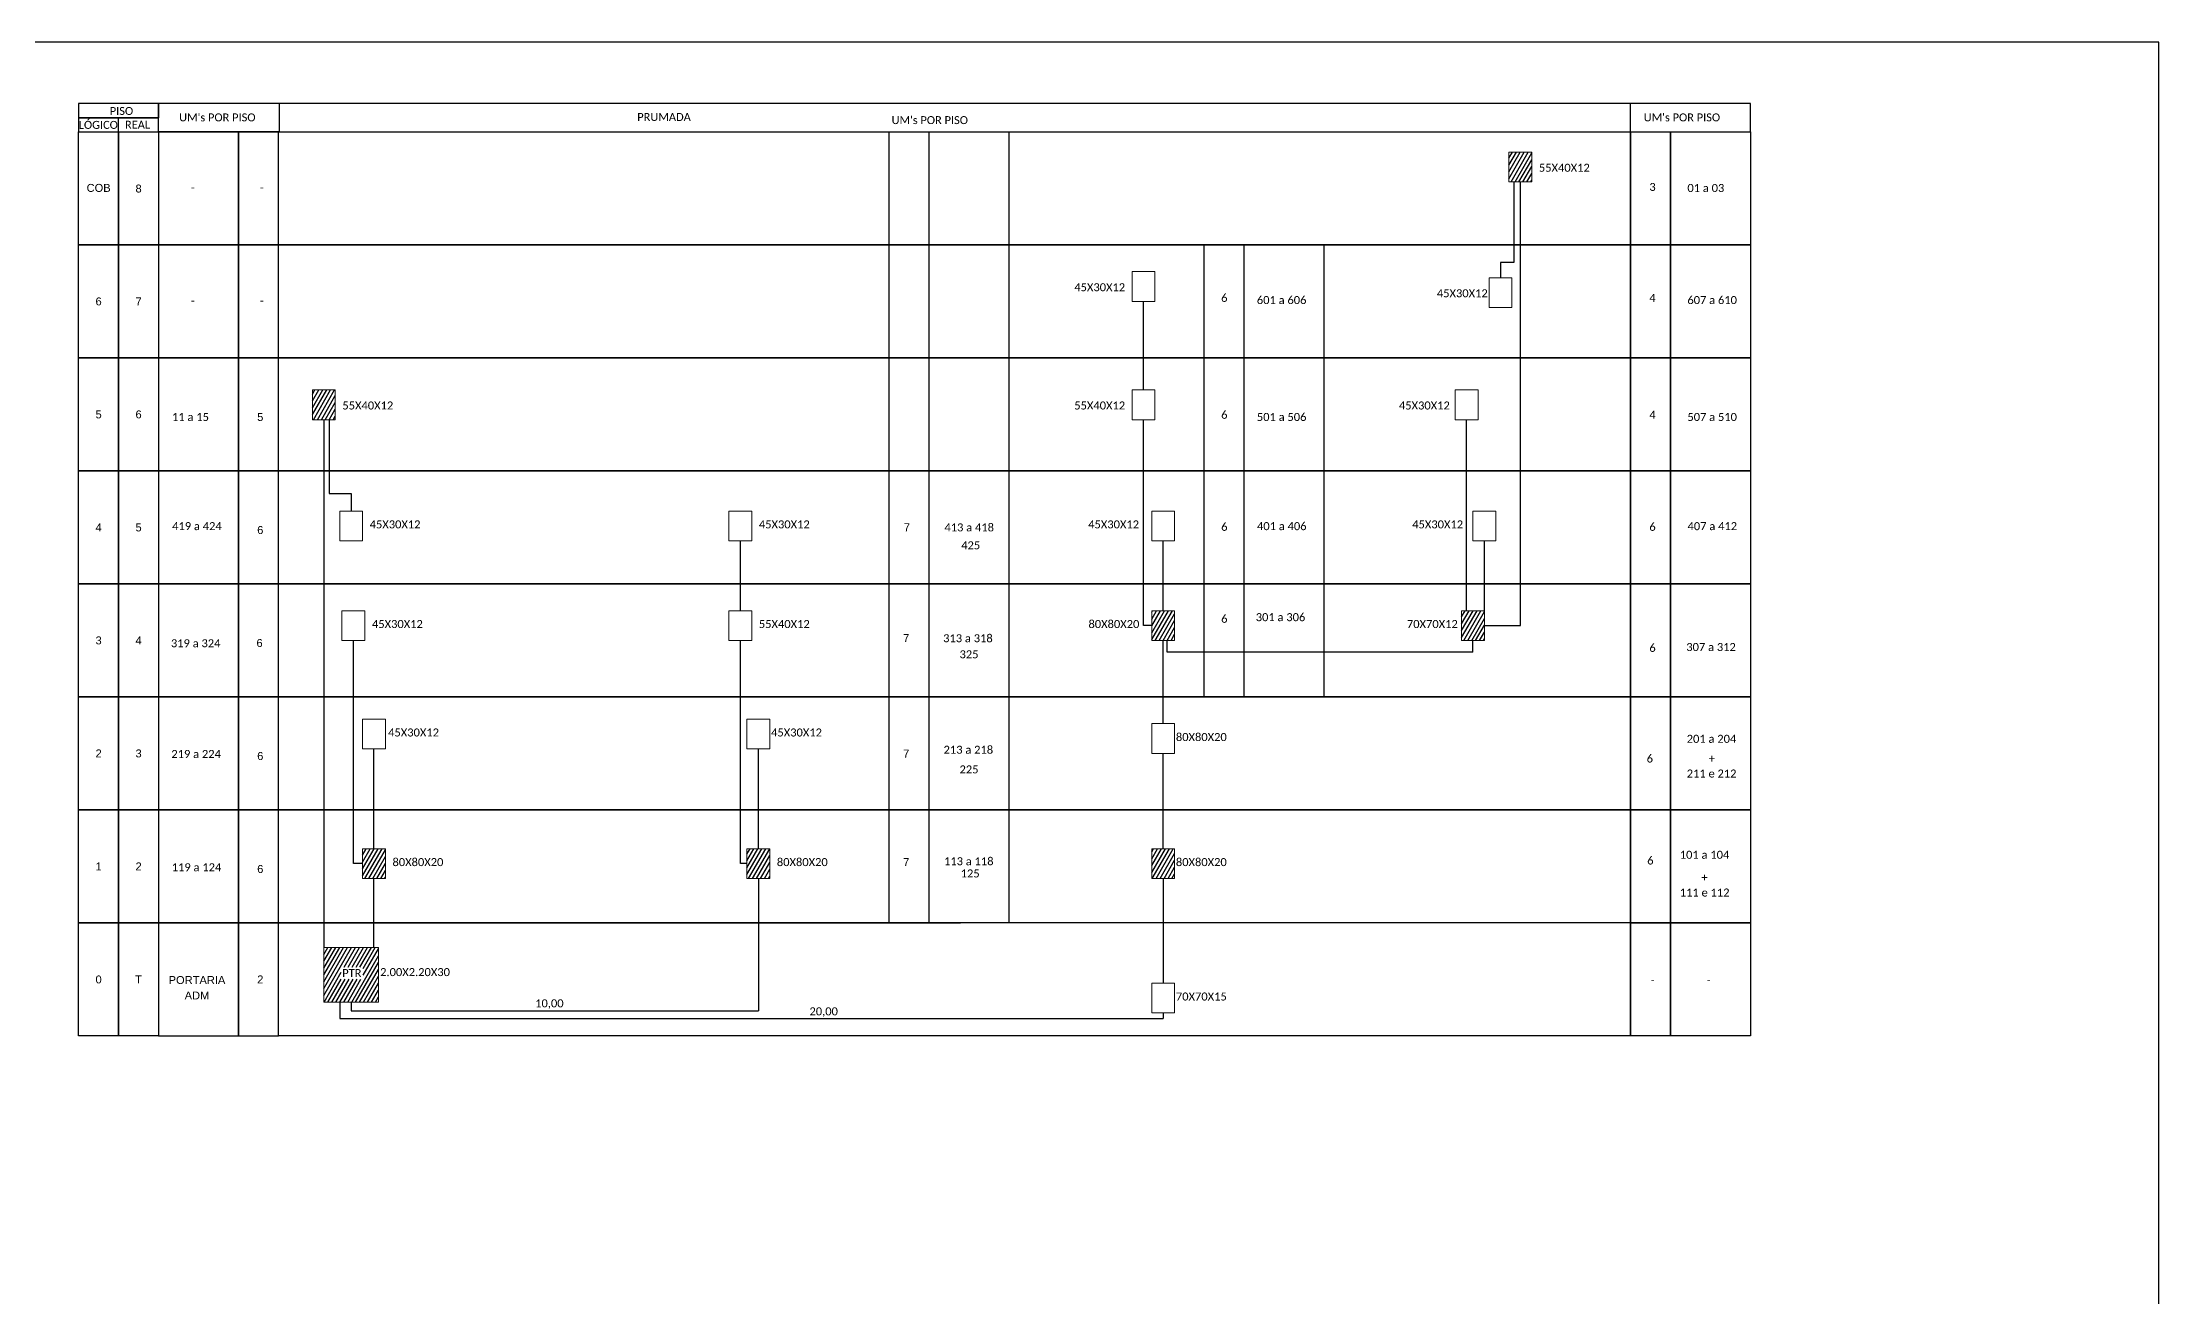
# Model space of a CAD drawing. Header units: metres. Extents: x -357 to 1409, y -312 to 282.
# Drawn here: x -6.3 to 484, y -8.6 to 282.2 of the extents above; entities that cross this region are included whole.
import ezdxf
from ezdxf.enums import TextEntityAlignment as Align

# ---------------------------------------------------------------- set-up
doc = ezdxf.new("R2010")
doc.units = ezdxf.units.M
doc.styles.add('ARIAL', font='arial.ttf')
doc.styles.add('WMF-Calibri0', font='calibri.ttf')

msp = doc.modelspace()

# ---------------------------------------------------------------- hatches: boundary and pattern name
h = msp.add_hatch()
h.set_pattern_fill('ANSI31', color=1, scale=0.25, angle=15, style=0)
h.paths.add_polyline_path([(338.77, 256.73), (333.48, 256.73), (333.48, 249.84), (338.77, 249.84)])
h = msp.add_hatch()
h.set_pattern_fill('ANSI31', color=1, scale=0.25, angle=15, style=0)
h.paths.add_polyline_path([(56.28, 194.73), (61.57, 194.73), (61.57, 201.63), (56.28, 201.63)])
h = msp.add_hatch()
h.set_pattern_fill('ANSI31', color=1, scale=0.25, angle=15, style=0)
h.paths.add_polyline_path([(256.02, 150.45), (250.72, 150.45), (250.72, 143.56), (256.02, 143.56)])
h = msp.add_hatch()
h.set_pattern_fill('ANSI31', color=1, scale=0.25, angle=15, style=0)
h.paths.add_polyline_path([(327.79, 150.45), (322.49, 150.45), (322.49, 143.56), (327.79, 143.56)])
h = msp.add_hatch()
h.set_pattern_fill('ANSI31', color=1, scale=0.25, angle=15, style=0)
h.paths.add_polyline_path([(67.89, 91.82), (67.89, 88.37), (73.19, 88.37), (73.19, 95.27), (67.89, 95.27)])
h = msp.add_hatch()
h.set_pattern_fill('ANSI31', color=1, scale=0.25, angle=15, style=0)
h.paths.add_polyline_path([(162.24, 88.37), (162.24, 95.27), (156.94, 95.27), (156.94, 88.37)])
h = msp.add_hatch()
h.set_pattern_fill('ANSI31', color=1, scale=0.25, angle=15, style=0)
h.paths.add_polyline_path([(256.02, 95.27), (250.72, 95.27), (250.72, 88.37), (256.02, 88.37)])
h.paths.add_polyline_path([(255.97, 90.75), (268.59, 90.75), (268.59, 93.58), (255.97, 93.58)], flags=9)

# ---------------------------------------------------------------- linework, layer by layer
for p, q in [((2.12, 261.43), (11.38, 261.43)), ((2.12, 235.24), (2.12, 261.43)), ((11.38, 261.43), (20.64, 261.43)), ((11.38, 235.24), (11.38, 261.43)), ((11.38, 261.43), (11.38, 235.24)), ((39.15, 261.43), (20.64, 261.43)), ((20.64, 261.43), (20.64, 235.24)), ((20.64, 261.43), (20.64, 235.24)), ((48.41, 261.43), (39.15, 261.43)), ((39.15, 261.43), (39.15, 235.24)), ((39.15, 235.24), (39.15, 261.43)), ((48.41, 235.24), (48.41, 261.43)), ((48.41, 261.43), (361.65, 261.43)), ((48.41, 235.24), (48.41, 261.43)), ((361.65, 261.43), (370.91, 261.43)), ((361.65, 235.24), (361.65, 261.43)), ((361.65, 261.43), (361.65, 235.24)), ((370.91, 261.43), (389.43, 261.43)), ((370.91, 235.24), (370.91, 261.43)), ((370.91, 261.43), (370.91, 235.24)), ((389.43, 261.43), (389.43, 235.24)), ((11.38, 235.24), (2.12, 235.24)), ((20.64, 235.24), (11.38, 235.24)), ((20.64, 235.24), (39.15, 235.24)), ((39.15, 235.24), (48.41, 235.24)), ((361.65, 235.24), (48.41, 235.24)), ((370.91, 235.24), (361.65, 235.24)), ((389.43, 235.24), (370.91, 235.24)), ((2.12, 104.26), (11.38, 104.26)), ((2.12, 78.07), (2.12, 104.26)), ((11.38, 104.26), (20.64, 104.26)), ((11.38, 78.07), (11.38, 104.26)), ((11.38, 104.26), (11.38, 78.07)), ((39.15, 104.26), (20.64, 104.26)), ((20.64, 104.26), (20.64, 78.07)), ((20.64, 104.26), (20.64, 78.07)), ((48.41, 104.26), (39.15, 104.26)), ((39.15, 104.26), (39.15, 78.07)), ((39.15, 78.07), (39.15, 104.26)), ((48.41, 78.07), (48.41, 104.26)), ((48.41, 104.26), (361.65, 104.26)), ((48.41, 78.07), (48.41, 104.26)), ((361.65, 104.26), (370.91, 104.26)), ((361.65, 78.07), (361.65, 104.26)), ((361.65, 104.26), (361.65, 78.07)), ((370.91, 104.26), (370.91, 78.07)), ((370.91, 104.26), (389.43, 104.26)), ((370.91, 78.07), (370.91, 104.26)), ((389.43, 104.26), (389.43, 78.07)), ((2.12, 78.07), (11.38, 78.07)), ((2.12, 51.87), (2.12, 78.07)), ((11.38, 78.07), (2.12, 78.07)), ((11.38, 78.07), (20.64, 78.07)), ((11.38, 51.87), (11.38, 78.07)), ((11.38, 78.07), (11.38, 51.87)), ((20.64, 78.07), (11.38, 78.07)), ((39.15, 78.07), (20.64, 78.07)), ((20.64, 78.07), (20.64, 51.87)), ((20.64, 78.07), (20.64, 51.87)), ((20.64, 78.07), (39.15, 78.07)), ((48.41, 78.07), (39.15, 78.07)), ((39.15, 78.07), (39.15, 51.87)), ((39.15, 51.87), (39.15, 78.07)), ((39.15, 78.07), (48.41, 78.07)), ((48.41, 51.87), (48.41, 78.07)), ((48.41, 51.87), (48.41, 78.07)), ((48.41, 78.07), (206.43, 78.07)), ((361.65, 78.07), (48.41, 78.07)), ((361.65, 78.07), (370.91, 78.07)), ((361.65, 51.87), (361.65, 78.07)), ((361.65, 78.07), (361.65, 51.87)), ((370.91, 78.07), (361.65, 78.07)), ((370.91, 78.07), (389.43, 78.07)), ((370.91, 51.87), (370.91, 78.07)), ((370.91, 78.07), (370.91, 51.87)), ((389.43, 78.07), (370.91, 78.07)), ((389.43, 78.07), (389.43, 51.87)), ((11.38, 51.87), (2.12, 51.87)), ((20.64, 51.87), (11.38, 51.87)), ((20.64, 51.87), (39.15, 51.87)), ((39.15, 51.87), (48.41, 51.87)), ((361.65, 51.87), (48.41, 51.87)), ((370.91, 51.87), (361.65, 51.87)), ((389.43, 51.87), (370.91, 51.87))]:
    msp.add_line(p, q)
at = {"color": 1, "lineweight": 0}
for p, q in [((333.48, 256.73), (338.77, 256.73)), ((333.48, 249.84), (333.48, 256.73)), ((338.77, 256.73), (338.77, 249.84)), ((338.77, 249.84), (333.48, 249.84)), ((56.28, 201.63), (61.57, 201.63)), ((56.28, 194.73), (56.28, 201.63)), ((61.57, 201.63), (61.57, 194.73)), ((61.57, 194.73), (56.28, 194.73)), ((250.72, 150.45), (256.02, 150.45)), ((250.72, 143.56), (250.72, 150.45)), ((256.02, 150.45), (256.02, 143.56)), ((322.49, 150.45), (327.79, 150.45)), ((322.49, 143.56), (322.49, 150.45)), ((327.79, 150.45), (327.79, 143.56)), ((256.02, 143.56), (250.72, 143.56)), ((327.79, 143.56), (322.49, 143.56)), ((67.89, 95.27), (73.19, 95.27)), ((67.89, 88.37), (67.89, 95.27)), ((73.19, 95.27), (73.19, 88.37)), ((156.94, 95.27), (162.24, 95.27)), ((156.94, 88.37), (156.94, 95.27)), ((162.24, 95.27), (162.24, 88.37)), ((250.72, 95.27), (256.02, 95.27)), ((250.72, 88.37), (250.72, 95.27)), ((256.02, 95.27), (256.02, 88.37)), ((73.19, 88.37), (67.89, 88.37)), ((162.24, 88.37), (156.94, 88.37)), ((256.02, 88.37), (250.72, 88.37)), ((58.93, 72.38), (71.57, 72.38)), ((58.93, 59.73), (58.93, 72.38)), ((71.57, 72.38), (71.57, 59.73)), ((71.57, 59.73), (58.93, 59.73))]:
    msp.add_line(p, q, dxfattribs=at)
at = {"color": 0, "lineweight": 0}
for p, q in [((246.16, 229.04), (251.45, 229.04)), ((246.16, 222.14), (246.16, 229.04)), ((251.45, 229.04), (251.45, 222.14)), ((328.87, 227.63), (334.17, 227.63)), ((328.87, 220.74), (328.87, 227.63)), ((334.17, 227.63), (334.17, 220.74)), ((251.45, 222.14), (246.16, 222.14)), ((334.17, 220.74), (328.87, 220.74)), ((246.16, 201.63), (251.45, 201.63)), ((246.16, 194.73), (246.16, 201.63)), ((251.45, 201.63), (251.45, 194.73)), ((321.02, 201.63), (326.32, 201.63)), ((321.02, 194.73), (321.02, 201.63)), ((326.32, 201.63), (326.32, 194.73)), ((251.45, 194.73), (246.16, 194.73)), ((326.32, 194.73), (321.02, 194.73)), ((62.6, 173.55), (67.9, 173.55)), ((62.6, 166.65), (62.6, 173.55)), ((67.9, 173.55), (67.9, 166.65)), ((152.77, 173.55), (158.07, 173.55)), ((152.77, 166.65), (152.77, 173.55)), ((158.07, 173.55), (158.07, 166.65)), ((250.72, 173.55), (256.02, 173.55)), ((250.72, 166.65), (250.72, 173.55)), ((256.02, 173.55), (256.02, 166.65)), ((325.14, 173.55), (330.44, 173.55)), ((325.14, 166.65), (325.14, 173.55)), ((330.44, 173.55), (330.44, 166.65)), ((67.9, 166.65), (62.6, 166.65)), ((158.07, 166.65), (152.77, 166.65)), ((256.02, 166.65), (250.72, 166.65)), ((330.44, 166.65), (325.14, 166.65)), ((63.13, 150.45), (68.43, 150.45)), ((63.13, 143.56), (63.13, 150.45)), ((68.43, 150.45), (68.43, 143.56)), ((152.77, 150.45), (158.07, 150.45)), ((152.77, 143.56), (152.77, 150.45)), ((158.07, 150.45), (158.07, 143.56)), ((68.43, 143.56), (63.13, 143.56)), ((158.07, 143.56), (152.77, 143.56)), ((67.89, 125.31), (73.19, 125.31)), ((67.89, 118.41), (67.89, 125.31)), ((73.19, 125.31), (73.19, 118.41)), ((156.94, 125.31), (162.24, 125.31)), ((156.94, 118.41), (156.94, 125.31)), ((162.24, 125.31), (162.24, 118.41)), ((250.72, 124.26), (256.02, 124.26)), ((250.72, 117.36), (250.72, 124.26)), ((256.02, 124.26), (256.02, 117.36)), ((73.19, 118.41), (67.89, 118.41)), ((162.24, 118.41), (156.94, 118.41)), ((256.02, 117.36), (250.72, 117.36)), ((250.72, 64.1), (256.02, 64.1)), ((250.72, 57.21), (250.72, 64.1)), ((256.02, 64.1), (256.02, 57.21)), ((256.02, 57.21), (250.72, 57.21))]:
    msp.add_line(p, q, dxfattribs=at)
at = {"color": 3}
for p, q in [((58.93, 194.73), (58.93, 72.38)), ((60.14, 194.73), (60.14, 177.61)), ((60.14, 177.61), (65.25, 177.61)), ((65.25, 177.61), (65.25, 173.55)), ((65.78, 91.82), (65.78, 143.56)), ((70.54, 95.27), (70.54, 118.41)), ((67.89, 91.82), (65.78, 91.82)), ((70.54, 72.38), (70.54, 88.37)), ((65.25, 59.73), (65.25, 57.68)), ((65.25, 57.68), (159.59, 57.68))]:
    msp.add_line(p, q, dxfattribs=at)
at = {"color": 1, "linetype": 'Continuous'}
for p, q in [((58.93, 72.36), (58.93, 72.38)), ((58.93, 70.78), (59.85, 72.38)), ((58.93, 69.19), (60.77, 72.38)), ((58.93, 67.6), (61.68, 72.38)), ((58.93, 66.01), (62.6, 72.38)), ((58.93, 64.43), (63.52, 72.38)), ((58.93, 62.84), (64.43, 72.38)), ((58.93, 61.25), (65.35, 72.38)), ((63.63, 67.82), (66.27, 72.38)), ((64.55, 67.82), (67.18, 72.38)), ((65.38, 59.73), (71.57, 70.45)), ((65.47, 67.82), (68.1, 72.38)), ((66.3, 59.73), (71.57, 68.86)), ((66.38, 67.82), (69.02, 72.38)), ((67.3, 67.82), (69.93, 72.38)), ((68.05, 67.52), (70.85, 72.38)), ((68.05, 65.94), (71.57, 72.04)), ((58.97, 59.73), (62.96, 66.65)), ((59.88, 59.73), (62.96, 65.06)), ((60.8, 59.73), (63.86, 65.04)), ((61.72, 59.73), (64.78, 65.04)), ((62.63, 59.73), (65.69, 65.04)), ((63.55, 59.73), (66.61, 65.04)), ((64.46, 59.73), (67.53, 65.04)), ((67.21, 59.73), (71.57, 67.28)), ((68.13, 59.73), (71.57, 65.69)), ((69.05, 59.73), (71.57, 64.1)), ((69.96, 59.73), (71.57, 62.51)), ((70.88, 59.73), (71.57, 60.93))]:
    msp.add_line(p, q, dxfattribs=at)
at = {"color": 7}
msp.add_lwpolyline([(-357, -311.79), (484, -311.79), (484, 282.21), (-357, 282.21)], close=True, dxfattribs=at)
at = {"color": 0}
for points in [[(2.12, 264.72), (20.64, 264.72), (20.64, 268.01), (2.12, 268.01)], [(2.12, 261.43), (20.64, 261.43), (20.64, 264.72), (2.12, 264.72)]]:
    msp.add_lwpolyline(points, close=True, dxfattribs=at)
for points in [[(20.64, 261.43), (389.43, 261.43), (389.43, 268.01), (20.64, 268.01), (20.64, 268.01), (20.64, 264.72)], [(48.68, 261.43), (48.68, 268.01)], [(361.64, 261.43), (361.64, 268.01)], [(11.38, 261.43), (11.38, 264.72)], [(189.83, 261.43), (189.83, 78.07)], [(199.08, 261.43), (199.08, 78.07)], [(217.6, 261.43), (217.6, 78.07)], [(262.81, 235.24), (262.81, 130.46)], [(272.07, 235.24), (272.07, 130.46)], [(290.58, 235.24), (290.58, 130.46)], [(217.6, 222.14), (217.6, 78.07)], [(290.58, 222.14), (290.58, 130.46)]]:
    msp.add_lwpolyline(points)
at = {"color": 3}
for points in [[(327.79, 147), (336.13, 147), (336.13, 249.84)], [(334.61, 249.84), (334.61, 231.2), (331.52, 231.2), (331.52, 227.63)], [(248.81, 201.63), (248.81, 222.14)], [(250.72, 147), (248.81, 147), (248.81, 194.73)], [(323.67, 150.45), (323.67, 194.73)], [(155.42, 150.45), (155.42, 166.65)], [(253.37, 150.45), (253.37, 166.65)], [(327.79, 150.45), (327.79, 166.65)], [(156.94, 91.82), (155.42, 91.82), (155.42, 143.56)], [(253.37, 124.26), (253.37, 143.56)], [(325.14, 140.8), (254.29, 140.8), (254.29, 143.56)], [(325.14, 140.8), (325.14, 143.56)], [(159.59, 95.27), (159.59, 118.41)], [(253.37, 95.27), (253.37, 117.36)], [(159.59, 88.37), (159.59, 57.68)], [(253.37, 88.37), (253.37, 64.1)], [(62.63, 59.73), (62.63, 55.88), (253.37, 55.88)], [(253.37, 57.21), (253.37, 55.88)]]:
    msp.add_lwpolyline(points, dxfattribs=at)
for points in [[(2.12, 235.24), (11.38, 235.24), (11.38, 209.04), (2.12, 209.04)], [(11.38, 235.24), (20.64, 235.24), (20.64, 209.04), (11.38, 209.04)], [(39.15, 235.24), (20.64, 235.24), (20.64, 209.04), (39.15, 209.04)], [(48.41, 235.24), (39.15, 235.24), (39.15, 209.04), (48.41, 209.04)], [(48.41, 235.24), (361.65, 235.24), (361.65, 209.04), (48.41, 209.04)], [(361.65, 235.24), (370.91, 235.24), (370.91, 209.04), (361.65, 209.04)], [(370.91, 235.24), (389.43, 235.24), (389.43, 209.04), (370.91, 209.04)], [(2.12, 209.04), (11.38, 209.04), (11.38, 182.85), (2.12, 182.85)], [(11.38, 209.04), (20.64, 209.04), (20.64, 182.85), (11.38, 182.85)], [(39.15, 209.04), (20.64, 209.04), (20.64, 182.85), (39.15, 182.85)], [(48.41, 209.04), (39.15, 209.04), (39.15, 182.85), (48.41, 182.85)], [(48.41, 209.04), (361.65, 209.04), (361.65, 182.85), (48.41, 182.85)], [(361.65, 209.04), (370.91, 209.04), (370.91, 182.85), (361.65, 182.85)], [(370.91, 209.04), (389.43, 209.04), (389.43, 182.85), (370.91, 182.85)], [(2.12, 182.85), (11.38, 182.85), (11.38, 156.65), (2.12, 156.65)], [(11.38, 182.85), (20.64, 182.85), (20.64, 156.65), (11.38, 156.65)], [(39.15, 182.85), (20.64, 182.85), (20.64, 156.65), (39.15, 156.65)], [(48.41, 182.85), (39.15, 182.85), (39.15, 156.65), (48.41, 156.65)], [(48.41, 182.85), (361.65, 182.85), (361.65, 156.65), (48.41, 156.65)], [(361.65, 182.85), (370.91, 182.85), (370.91, 156.65), (361.65, 156.65)], [(370.91, 182.85), (389.43, 182.85), (389.43, 156.65), (370.91, 156.65)], [(2.12, 156.65), (11.38, 156.65), (11.38, 130.46), (2.12, 130.46)], [(11.38, 156.65), (20.64, 156.65), (20.64, 130.46), (11.38, 130.46)], [(39.15, 156.65), (20.64, 156.65), (20.64, 130.46), (39.15, 130.46)], [(48.41, 156.65), (39.15, 156.65), (39.15, 130.46), (48.41, 130.46)], [(48.41, 156.65), (361.65, 156.65), (361.65, 130.46), (48.41, 130.46)], [(361.65, 156.65), (370.91, 156.65), (370.91, 130.46), (361.65, 130.46)], [(370.91, 156.65), (389.43, 156.65), (389.43, 130.46), (370.91, 130.46)], [(2.12, 130.46), (11.38, 130.46), (11.38, 104.26), (2.12, 104.26)], [(11.38, 130.46), (20.64, 130.46), (20.64, 104.26), (11.38, 104.26)], [(39.15, 130.46), (20.64, 130.46), (20.64, 104.26), (39.15, 104.26)], [(48.41, 130.46), (39.15, 130.46), (39.15, 104.26), (48.41, 104.26)], [(48.41, 130.46), (361.65, 130.46), (361.65, 104.26), (48.41, 104.26)], [(361.65, 130.46), (370.91, 130.46), (370.91, 104.26), (361.65, 104.26)], [(370.91, 130.46), (389.43, 130.46), (389.43, 104.26), (370.91, 104.26)]]:
    msp.add_lwpolyline(points, close=True)

# ---------------------------------------------------------------- texts
at = {"color": 0, "style": 'WMF-Calibri0'}
for s, p in [('     PISO', (6.09, 265.37)), ("UM's POR PISO", (25.4, 263.88)), ('PRUMADA', (131.53, 263.98)), ("UM's POR PISO", (190.45, 263.25)), ("UM's POR PISO", (364.7, 263.88)), ('  LÓGICO', (0.85, 262.15)), ('    REAL', (10.26, 262.19))]:
    msp.add_text(s, height=1.84, dxfattribs=at).set_placement(p)
at = {"style": 'WMF-Calibri0'}
for s, height, p in [('55X40X12', 1.854, (340.42, 252.2)), ('-', 1.85, (28.16, 247.61)), ('-', 1.85, (44.13, 247.61)), ('3', 1.85, (366.01, 247.76)), ('01 a 03', 1.854, (374.82, 247.51)), ('45X30X12', 1.854, (232.78, 224.5)), ('-', 1.85, (28.16, 221.38)), ('-', 1.85, (44.13, 221.38)), ('6', 1.85, (266.81, 222.04)), ('601 a 606', 1.854, (275.08, 221.53)), ('45X30X12', 1.854, (316.78, 223.1)), ('4', 1.85, (366.01, 222.04)), ('607 a 610', 1.854, (374.82, 221.53)), ('11 a 15', 1.854, (23.76, 194.43)), ('55X40X12', 1.854, (63.22, 197.09)), ('55X40X12', 1.854, (232.78, 197.09)), ('6', 1.85, (266.81, 194.94)), ('501 a 506', 1.854, (275.08, 194.43)), ('45X30X12', 1.854, (307.99, 197.09)), ('4', 1.85, (366.01, 194.94)), ('507 a 510', 1.854, (374.82, 194.43)), ('419 a 424', 1.854, (23.79, 169.12)), ('45X30X12', 1.854, (69.54, 169.53)), ('45X30X12', 1.854, (159.71, 169.53)), ('413 a 418', 1.854, (202.7, 168.83)), ('45X30X12', 1.854, (236, 169.53)), ('6', 1.85, (266.81, 168.97)), ('401 a 406', 1.854, (275.11, 169.12)), ('45X30X12', 1.854, (311.07, 169.53)), ('6', 1.85, (366.01, 168.97)), ('407 a 412', 1.854, (374.85, 169.12)), ('425', 1.854, (206.59, 164.68)), ('45X30X12', 1.854, (70.08, 146.43)), ('55X40X12', 1.854, (159.71, 146.43)), ('80X80X20', 1.854, (236.07, 146.43)), ('6', 1.85, (266.81, 147.65)), ('301 a 306', 1.854, (274.82, 148.02)), ('70X70X12', 1.854, (309.84, 146.43)), ('319 a 324', 1.854, (23.5, 141.97)), ('313 a 318', 1.854, (202.4, 143.13)), ('6', 1.85, (366.01, 140.91)), ('307 a 312', 1.854, (374.56, 141.1)), ('325', 1.854, (206.2, 139.41)), ('45X30X12', 1.854, (73.82, 121.29)), ('45X30X12', 1.854, (162.54, 121.29)), ('219 a 224', 1.854, (23.6, 116.3)), ('213 a 218', 1.854, (202.5, 117.29)), ('80X80X20', 1.854, (256.32, 120.23)), ('201 a 204', 1.854, (374.66, 119.82)), ('225', 1.854, (206.2, 112.73)), ('6', 1.85, (365.39, 115.25)), ('211 e 212', 1.854, (374.66, 111.77)), ('+', 1.85, (379.75, 115.25)), ('80X80X20', 1.854, (74.83, 91.24)), ('80X80X20', 1.854, (163.88, 91.24)), ('113 a 118 ', 1.854, (202.6, 91.44)), ('80X80X20', 1.854, (256.32, 91.24)), ('6', 1.85, (365.51, 91.61)), ('101 a 104', 1.854, (373.05, 92.94)), ('119 a 124', 1.854, (23.69, 90.04)), ('125', 1.854, (206.46, 88.61)), ('+', 1.85, (378.06, 87.67)), ('111 e 112', 1.854, (373.05, 84.18)), ('PTR', 1.854, (63.18, 65.51)), ('2.00X2.20X30', 1.8536, (71.97, 65.74)), ('10,00', 1.854, (107.89, 58.5)), ('70X70X15', 1.854, (256.32, 60.08)), ('20,00', 1.854, (171.44, 56.64))]:
    msp.add_text(s, height=height, dxfattribs=at).set_placement(p)
at = {"style": 'ARIAL', "flags": 12}
for tag, text, p in [('COB', 'XX', (6.75, 248.46)), ('8', 'XX', (16.01, 248.31)), ('6', 'XX', (6.75, 222.14)), ('7', 'XX', (16.01, 222.14)), ('5', 'XX', (6.75, 195.95)), ('6', 'XX', (16.01, 195.95)), ('5', 'XX', (44.2, 195.35)), ('4', 'XX', (6.75, 169.75)), ('5', 'XX', (16.01, 169.75)), ('6', 'XX', (44.2, 169.15)), ('7', 'XX', (194.01, 169.8)), ('3', 'XX', (6.75, 143.56)), ('4', 'XX', (16.01, 143.56)), ('6', 'XX', (44.04, 142.96)), ('7', 'XX', (193.85, 144.12)), ('2', 'XX', (6.75, 117.36)), ('3', 'XX', (16.01, 117.36)), ('6', 'XX', (44.2, 116.76)), ('7', 'XX', (193.85, 117.32)), ('1', 'XX', (6.75, 91.17)), ('2', 'XX', (16.01, 91.17)), ('6', 'XX', (44.2, 90.57)), ('7', 'XX', (193.85, 92.17)), ('0', '0', (6.75, 64.97)), ('T', 'XX', (16.01, 64.97)), ('PORTARIA', 'XX', (29.54, 64.83)), ('2', 'XX', (44.2, 64.97)), ('-', 'XX', (366.75, 64.97)), ('-', 'XX', (379.74, 64.97)), ('ADM', 'XX', (29.54, 61.25))]:
    msp.add_attdef(tag, text=text, height=1.84, dxfattribs=at).set_placement(p, align=Align.MIDDLE_CENTER)

doc.saveas('drawing.dxf')
